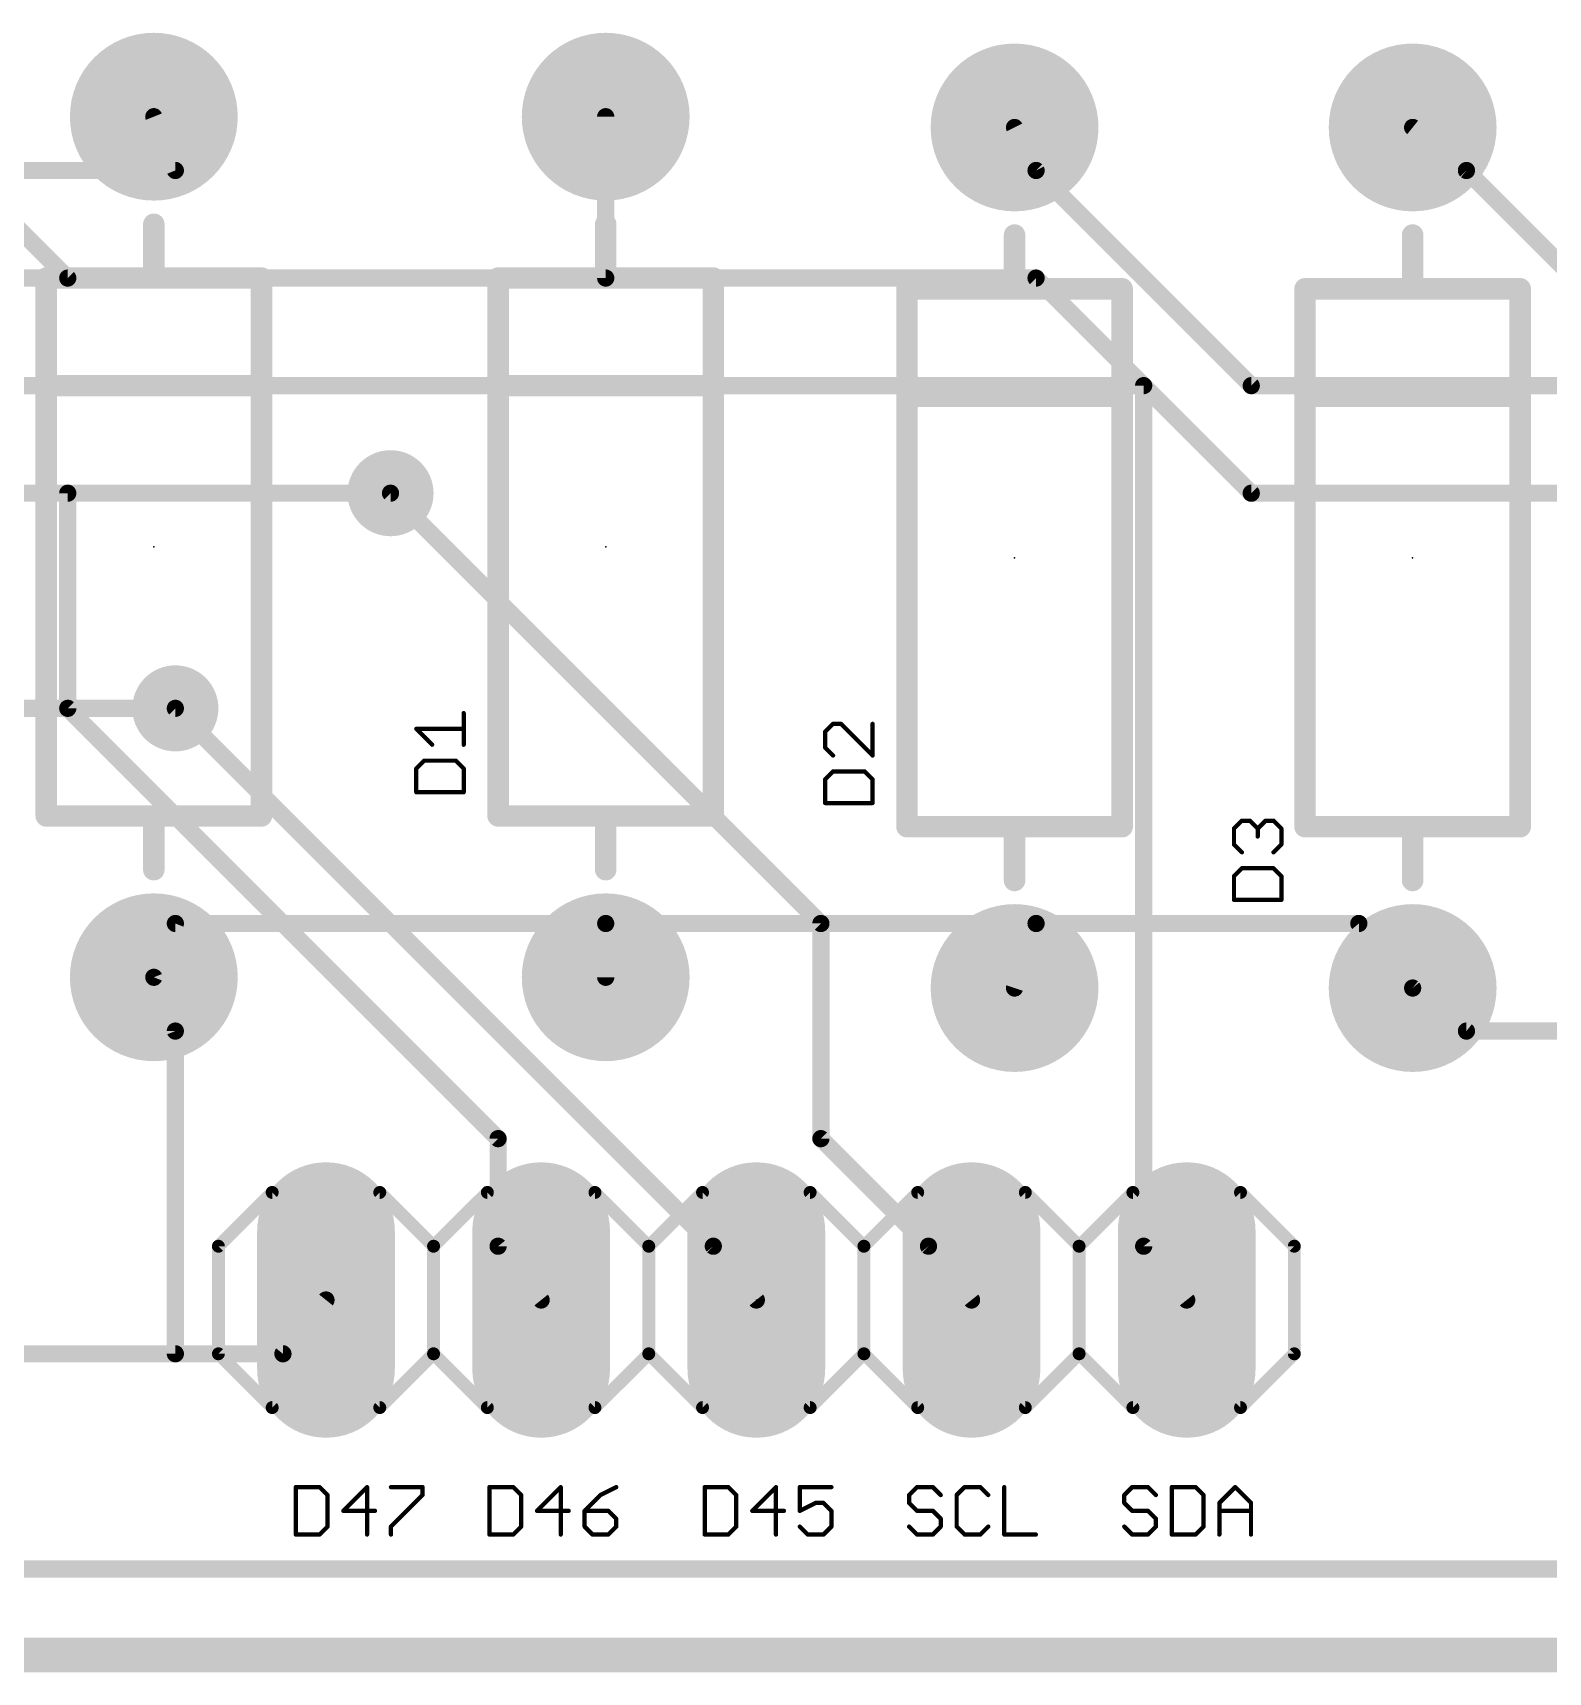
# Model space of a CAD drawing. Extents: x -2.2 to 88.8, y 2.6 to 53.2.
# Drawn here: x 54.2 to 72.09, y 2.59 to 21.95 of the extents above; entities that cross this region are included whole.
import ezdxf

# ---------------------------------------------------------------- set-up
doc = ezdxf.new("R2010")
doc.units = 0
for name, color, linetype in [('1', 22, 'CONTINUOUS'), ('16', 175, 'CONTINUOUS'), ('17', 82, 'CONTINUOUS'), ('18', 82, 'CONTINUOUS'), ('20', 7, 'CONTINUOUS'), ('21', 253, 'CONTINUOUS'), ('23', 7, 'CONTINUOUS'), ('25', 253, 'CONTINUOUS')]:
    doc.layers.add(name, color=color, linetype=linetype)

# ---------------------------------------------------------------- blocks, each defined once
blk = doc.blocks.new('ROUNDP')
at = {"const_width": 0.5}
blk.add_lwpolyline([(0, -0.25, 1), (0, 0.25, 1), (0, -0.25)], format="xyb", dxfattribs=at)
blk = doc.blocks.new('LONGP100')
at = {"const_width": 1}
blk.add_lwpolyline([(-0.5, 0), (0.5, 0)], dxfattribs=at)
at = {"const_width": 0.5}
for points in [[(-0.5, 0.25, 1), (-0.5, -0.25)], [(0.5, -0.25, 1), (0.5, 0.25)]]:
    blk.add_lwpolyline(points, format="xyb", dxfattribs=at)
blk = doc.blocks.new('ROUNDV')
at = {"const_width": 0.5}
blk.add_lwpolyline([(0, -0.25, 1), (0, 0.25, 1), (0, -0.25)], format="xyb", dxfattribs=at)

msp = doc.modelspace()

# ---------------------------------------------------------------- linework, layer by layer
at = {"layer": '1', "const_width": 0.2032}
for points in [[(54.61, 19.05), (52.07, 21.59)], [(60.96, 20.955), (60.96, 19.05)], [(60.96, 19.05), (54.61, 19.05)], [(67.31, 17.78), (36.83, 17.78)], [(67.31, 7.62), (67.31, 17.78)], [(54.61, 16.51), (41.91, 16.51)], [(54.61, 13.97), (54.61, 16.51)], [(63.5, 11.43), (58.42, 16.51)], [(59.69, 8.89), (54.61, 13.97)], [(62.23, 7.62), (55.88, 13.97)], [(63.5, 8.89), (63.5, 11.43)], [(55.88, 10.16), (55.626, 10.795)], [(55.88, 10.16), (55.88, 6.35)], [(59.69, 7.62), (59.69, 8.89)], [(64.77, 7.62), (63.5, 8.89)], [(59.69, 7.62), (60.198, 6.985)], [(62.23, 7.62), (62.738, 6.985)], [(64.77, 7.62), (65.278, 6.985)], [(67.31, 7.62), (67.818, 6.985)], [(55.88, 6.35), (43.18, 6.35)], [(6.35, 3.81), (81.28, 3.81)]]:
    msp.add_lwpolyline(points, dxfattribs=at)
at = {"layer": '1', "const_width": 0.1016}
for points in [[(61.0108, 20.955, 1), (60.9092, 20.955)], [(54.61, 19.1008, 1), (54.61, 18.9992)], [(54.5741, 19.0141, 1), (54.6459, 19.0859)], [(60.9092, 19.05, 1), (61.0108, 19.05)], [(60.96, 18.9992, 1), (60.96, 19.1008)], [(67.3608, 17.78, 1), (67.2592, 17.78)], [(67.31, 17.7292, 1), (67.31, 17.8308)], [(54.6608, 16.51, 1), (54.5592, 16.51)], [(54.61, 16.4592, 1), (54.61, 16.5608)], [(58.4559, 16.5459, 1), (58.3841, 16.4741)], [(54.6459, 14.0059, 1), (54.5741, 13.9341)], [(54.5592, 13.97, 1), (54.6608, 13.97)], [(55.9159, 14.0059, 1), (55.8441, 13.9341)], [(63.5508, 11.43, 1), (63.4492, 11.43)], [(63.4641, 11.3941, 1), (63.5359, 11.4659)], [(55.6732, 10.8139, 1), (55.5788, 10.7761)], [(55.9308, 10.16, 1), (55.8292, 10.16)], [(55.8328, 10.1411, 1), (55.9272, 10.1789)], [(59.7408, 8.89, 1), (59.6392, 8.89)], [(59.6541, 8.8541, 1), (59.7259, 8.9259)], [(63.5359, 8.9259, 1), (63.4641, 8.8541)], [(63.4492, 8.89, 1), (63.5508, 8.89)], [(59.7297, 7.6517, 1), (59.6503, 7.5883)], [(59.6392, 7.62, 1), (59.7408, 7.62)], [(62.2697, 7.6517, 1), (62.1903, 7.5883)], [(62.1941, 7.5841, 1), (62.2659, 7.6559)], [(64.8097, 7.6517, 1), (64.7303, 7.5883)], [(64.7341, 7.5841, 1), (64.8059, 7.6559)], [(67.3497, 7.6517, 1), (67.2703, 7.5883)], [(67.2592, 7.62, 1), (67.3608, 7.62)], [(60.1583, 6.9533, 1), (60.2377, 7.0167)], [(62.6983, 6.9533, 1), (62.7777, 7.0167)], [(65.2383, 6.9533, 1), (65.3177, 7.0167)], [(67.7783, 6.9533, 1), (67.8577, 7.0167)], [(55.8292, 6.35, 1), (55.9308, 6.35)], [(55.88, 6.2992, 1), (55.88, 6.4008)]]:
    msp.add_lwpolyline(points, format="xyb", dxfattribs=at)
at = {"layer": '16', "const_width": 0.2032}
for points in [[(55.88, 20.32), (55.626, 20.955)], [(66.04, 20.32), (65.786, 20.828)], [(71.12, 20.32), (70.485, 20.828)], [(55.88, 20.32), (0, 20.32)], [(66.04, 20.32), (68.58, 17.78)], [(71.12, 20.32), (72.39, 19.05)], [(66.04, 19.05), (7.62, 19.05)], [(68.58, 16.51), (66.04, 19.05)], [(68.58, 17.78), (80.01, 17.78)], [(58.42, 16.51), (38.1, 16.51)], [(87.63, 16.51), (68.58, 16.51)], [(55.88, 13.97), (38.1, 13.97)], [(55.88, 11.43), (55.626, 10.795)], [(55.88, 11.43), (60.96, 11.43)], [(66.04, 11.43), (60.96, 11.43)], [(60.96, 11.43), (60.96, 10.795)], [(66.04, 11.43), (65.786, 10.668)], [(69.85, 11.43), (66.04, 11.43)], [(69.85, 11.43), (70.485, 10.668)], [(71.12, 10.16), (70.485, 10.668)], [(71.12, 10.16), (74.93, 10.16)], [(57.15, 6.35), (57.658, 6.985)], [(57.15, 6.35), (44.45, 6.35)]]:
    msp.add_lwpolyline(points, dxfattribs=at)
at = {"layer": '16', "const_width": 0.1016}
for points in [[(55.6732, 20.9739, 1), (55.5788, 20.9361)], [(65.8314, 20.8507, 1), (65.7406, 20.8053)], [(70.5167, 20.8677, 1), (70.4533, 20.7883)], [(55.8328, 20.3011, 1), (55.9272, 20.3389)], [(55.88, 20.2692, 1), (55.88, 20.3708)], [(66.0759, 20.3559, 1), (66.0041, 20.2841)], [(65.9946, 20.2973, 1), (66.0854, 20.3427)], [(71.1559, 20.3559, 1), (71.0841, 20.2841)], [(71.0883, 20.2803, 1), (71.1517, 20.3597)], [(66.0759, 19.0859, 1), (66.0041, 19.0141)], [(66.04, 18.9992, 1), (66.04, 19.1008)], [(68.58, 17.8308, 1), (68.58, 17.7292)], [(68.5441, 17.7441, 1), (68.6159, 17.8159)], [(58.42, 16.4592, 1), (58.42, 16.5608)], [(68.58, 16.5608, 1), (68.58, 16.4592)], [(68.5441, 16.4741, 1), (68.6159, 16.5459)], [(55.88, 13.9192, 1), (55.88, 14.0208)], [(55.88, 11.4808, 1), (55.88, 11.3792)], [(55.9272, 11.4111, 1), (55.8328, 11.4489)], [(60.96, 11.4808, 1), (60.96, 11.3792)], [(61.0108, 11.43, 1), (60.9092, 11.43)], [(60.96, 11.3792, 1), (60.96, 11.4808)], [(66.04, 11.4808, 1), (66.04, 11.3792)], [(66.0882, 11.4139, 1), (65.9918, 11.4461)], [(66.04, 11.3792, 1), (66.04, 11.4808)], [(69.889, 11.4625, 1), (69.811, 11.3975)], [(69.85, 11.3792, 1), (69.85, 11.4808)], [(55.5788, 10.8139, 1), (55.6732, 10.7761)], [(60.9092, 10.795, 1), (61.0108, 10.795)], [(65.7378, 10.6841, 1), (65.8342, 10.6519)], [(70.5167, 10.7077, 1), (70.4533, 10.6283)], [(70.446, 10.6355, 1), (70.524, 10.7005)], [(71.12, 10.2108, 1), (71.12, 10.1092)], [(71.0883, 10.1203, 1), (71.1517, 10.1997)], [(57.6977, 6.9533, 1), (57.6183, 7.0167)], [(57.1103, 6.3817, 1), (57.1897, 6.3183)], [(57.15, 6.2992, 1), (57.15, 6.4008)]]:
    msp.add_lwpolyline(points, format="xyb", dxfattribs=at)
at = {"layer": '20', "const_width": 0.4064}
msp.add_lwpolyline([(88.646, 2.794), (-1.905, 2.794)], dxfattribs=at)
at = {"layer": '21'}
for points, const_width in [([(55.626, 19.05), (55.626, 19.685)], 0.254), ([(60.96, 19.05), (60.96, 19.685)], 0.254), ([(65.786, 18.923), (65.786, 19.558)], 0.254), ([(70.485, 18.923), (70.485, 19.558)], 0.254), ([(54.356, 19.05), (54.356, 17.78)], 0.254), ([(55.626, 19.05), (54.356, 19.05)], 0.254), ([(56.896, 19.05), (55.626, 19.05)], 0.254), ([(56.896, 17.78), (56.896, 19.05)], 0.254), ([(59.69, 19.05), (59.69, 17.78)], 0.254), ([(60.96, 19.05), (59.69, 19.05)], 0.254), ([(62.23, 19.05), (60.96, 19.05)], 0.254), ([(62.23, 17.78), (62.23, 19.05)], 0.254), ([(64.516, 18.923), (64.516, 17.653)], 0.254), ([(65.786, 18.923), (64.516, 18.923)], 0.254), ([(67.056, 18.923), (65.786, 18.923)], 0.254), ([(67.056, 17.653), (67.056, 18.923)], 0.254), ([(69.215, 18.923), (69.215, 17.653)], 0.254), ([(70.485, 18.923), (69.215, 18.923)], 0.254), ([(71.755, 18.923), (70.485, 18.923)], 0.254), ([(71.755, 17.653), (71.755, 18.923)], 0.254), ([(54.356, 17.78), (54.356, 12.7)], 0.254), ([(54.356, 17.78), (56.896, 17.78)], 0.254), ([(56.896, 12.7), (56.896, 17.78)], 0.254), ([(59.69, 17.78), (59.69, 12.7)], 0.254), ([(59.69, 17.78), (62.23, 17.78)], 0.254), ([(62.23, 12.7), (62.23, 17.78)], 0.254), ([(64.516, 17.653), (64.516, 12.573)], 0.254), ([(64.516, 17.653), (67.056, 17.653)], 0.254), ([(67.056, 12.573), (67.056, 17.653)], 0.254), ([(69.215, 17.653), (69.215, 12.573)], 0.254), ([(69.215, 17.653), (71.755, 17.653)], 0.254), ([(71.755, 12.573), (71.755, 17.653)], 0.254), ([(54.356, 12.7), (55.626, 12.7)], 0.254), ([(55.626, 12.7), (56.896, 12.7)], 0.254), ([(55.626, 12.7), (55.626, 12.065)], 0.254), ([(59.69, 12.7), (60.96, 12.7)], 0.254), ([(60.96, 12.7), (62.23, 12.7)], 0.254), ([(60.96, 12.7), (60.96, 12.065)], 0.254), ([(64.516, 12.573), (65.786, 12.573)], 0.254), ([(65.786, 12.573), (67.056, 12.573)], 0.254), ([(65.786, 12.573), (65.786, 11.938)], 0.254), ([(69.215, 12.573), (70.485, 12.573)], 0.254), ([(70.485, 12.573), (71.755, 12.573)], 0.254), ([(70.485, 12.573), (70.485, 11.938)], 0.254), ([(56.388, 7.62), (57.023, 8.255)], 0.1524), ([(57.023, 8.255), (58.293, 8.255)], 0.1524), ([(58.928, 7.62), (58.293, 8.255)], 0.1524), ([(58.928, 7.62), (59.563, 8.255)], 0.1524), ([(59.563, 8.255), (60.833, 8.255)], 0.1524), ([(61.468, 7.62), (60.833, 8.255)], 0.1524), ([(61.468, 7.62), (62.103, 8.255)], 0.1524), ([(62.103, 8.255), (63.373, 8.255)], 0.1524), ([(63.373, 8.255), (64.008, 7.62)], 0.1524), ([(64.008, 7.62), (64.643, 8.255)], 0.1524), ([(64.643, 8.255), (65.913, 8.255)], 0.1524), ([(65.913, 8.255), (66.548, 7.62)], 0.1524), ([(66.548, 7.62), (67.183, 8.255)], 0.1524), ([(67.183, 8.255), (68.453, 8.255)], 0.1524), ([(69.088, 7.62), (68.453, 8.255)], 0.1524), ([(56.388, 6.35), (56.388, 7.62)], 0.1524), ([(58.928, 6.35), (58.928, 7.62)], 0.1524), ([(61.468, 6.35), (61.468, 7.62)], 0.1524), ([(64.008, 6.35), (64.008, 7.62)], 0.1524), ([(66.548, 6.35), (66.548, 7.62)], 0.1524), ([(69.088, 6.35), (69.088, 7.62)], 0.1524), ([(57.023, 5.715), (56.388, 6.35)], 0.1524), ([(58.293, 5.715), (58.928, 6.35)], 0.1524), ([(59.563, 5.715), (58.928, 6.35)], 0.1524), ([(60.833, 5.715), (61.468, 6.35)], 0.1524), ([(62.103, 5.715), (61.468, 6.35)], 0.1524), ([(64.008, 6.35), (63.373, 5.715)], 0.1524), ([(64.643, 5.715), (64.008, 6.35)], 0.1524), ([(66.548, 6.35), (65.913, 5.715)], 0.1524), ([(67.183, 5.715), (66.548, 6.35)], 0.1524), ([(68.453, 5.715), (69.088, 6.35)], 0.1524), ([(58.293, 5.715), (57.023, 5.715)], 0.1524), ([(60.833, 5.715), (59.563, 5.715)], 0.1524), ([(63.373, 5.715), (62.103, 5.715)], 0.1524), ([(65.913, 5.715), (64.643, 5.715)], 0.1524), ([(68.453, 5.715), (67.183, 5.715)], 0.1524), ([(57.3024, 4.7757), (57.3024, 4.2164)], 0.0508), ([(57.582, 4.7757), (57.3024, 4.7757)], 0.0508), ([(57.6753, 4.6825), (57.582, 4.7757)], 0.0508), ([(57.6753, 4.3096), (57.6753, 4.6825)], 0.0508), ([(58.1433, 4.7757), (57.8637, 4.496)], 0.0508), ([(58.1433, 4.2164), (58.1433, 4.7757)], 0.0508), ([(58.425, 4.7757), (58.7979, 4.7757)], 0.0508), ([(58.7979, 4.6825), (58.425, 4.3096)], 0.0508), ([(58.7979, 4.7757), (58.7979, 4.6825)], 0.0508), ([(59.5884, 4.7757), (59.5884, 4.2164)], 0.0508), ([(59.868, 4.7757), (59.5884, 4.7757)], 0.0508), ([(59.9612, 4.6825), (59.868, 4.7757)], 0.0508), ([(59.9612, 4.3096), (59.9612, 4.6825)], 0.0508), ([(60.4293, 4.7757), (60.1497, 4.496)], 0.0508), ([(60.4293, 4.2164), (60.4293, 4.7757)], 0.0508), ([(60.8974, 4.6825), (60.711, 4.496)], 0.0508), ([(61.0839, 4.7757), (60.8974, 4.6825)], 0.0508), ([(62.1284, 4.7757), (62.1284, 4.2164)], 0.0508), ([(62.408, 4.7757), (62.1284, 4.7757)], 0.0508), ([(62.5013, 4.6825), (62.408, 4.7757)], 0.0508), ([(62.5013, 4.3096), (62.5013, 4.6825)], 0.0508), ([(62.9693, 4.7757), (62.6897, 4.496)], 0.0508), ([(62.9693, 4.2164), (62.9693, 4.7757)], 0.0508), ([(63.6239, 4.7757), (63.251, 4.7757)], 0.0508), ([(63.251, 4.7757), (63.251, 4.496)], 0.0508), ([(64.6346, 4.7757), (64.5414, 4.6825)], 0.0508), ([(64.5414, 4.6825), (64.5414, 4.5892)], 0.0508), ([(64.821, 4.7757), (64.6346, 4.7757)], 0.0508), ([(64.9143, 4.6825), (64.821, 4.7757)], 0.0508), ([(65.1959, 4.7757), (65.1027, 4.6825)], 0.0508), ([(65.1027, 4.6825), (65.1027, 4.3096)], 0.0508), ([(65.3823, 4.7757), (65.1959, 4.7757)], 0.0508), ([(65.4756, 4.6825), (65.3823, 4.7757)], 0.0508), ([(65.664, 4.7757), (65.664, 4.2164)], 0.0508), ([(67.1746, 4.7757), (67.0814, 4.6825)], 0.0508), ([(67.0814, 4.6825), (67.0814, 4.5892)], 0.0508), ([(67.361, 4.7757), (67.1746, 4.7757)], 0.0508), ([(67.4543, 4.6825), (67.361, 4.7757)], 0.0508), ([(67.6427, 4.7757), (67.6427, 4.2164)], 0.0508), ([(67.9223, 4.7757), (67.6427, 4.7757)], 0.0508), ([(68.0156, 4.6825), (67.9223, 4.7757)], 0.0508), ([(68.0156, 4.3096), (68.0156, 4.6825)], 0.0508), ([(68.204, 4.5892), (68.3904, 4.7757)], 0.0508), ([(68.3904, 4.7757), (68.5769, 4.5892)], 0.0508), ([(57.8637, 4.496), (58.2366, 4.496)], 0.0508), ([(60.1497, 4.496), (60.5226, 4.496)], 0.0508), ([(60.711, 4.496), (60.711, 4.3096)], 0.0508), ([(60.9907, 4.496), (60.711, 4.496)], 0.0508), ([(61.0839, 4.4028), (60.9907, 4.496)], 0.0508), ([(62.6897, 4.496), (63.0626, 4.496)], 0.0508), ([(63.251, 4.496), (63.4374, 4.5892)], 0.0508), ([(63.4374, 4.5892), (63.5307, 4.5892)], 0.0508), ([(63.5307, 4.5892), (63.6239, 4.496)], 0.0508), ([(63.6239, 4.496), (63.6239, 4.3096)], 0.0508), ([(64.5414, 4.5892), (64.6346, 4.496)], 0.0508), ([(64.6346, 4.496), (64.821, 4.496)], 0.0508), ([(64.821, 4.496), (64.9143, 4.4028)], 0.0508), ([(67.0814, 4.5892), (67.1746, 4.496)], 0.0508), ([(67.1746, 4.496), (67.361, 4.496)], 0.0508), ([(67.361, 4.496), (67.4543, 4.4028)], 0.0508), ([(68.204, 4.2164), (68.204, 4.5892)], 0.0508), ([(68.204, 4.496), (68.5769, 4.496)], 0.0508), ([(68.5769, 4.5892), (68.5769, 4.2164)], 0.0508), ([(57.582, 4.2164), (57.6753, 4.3096)], 0.0508), ([(58.425, 4.3096), (58.425, 4.2164)], 0.0508), ([(59.868, 4.2164), (59.9612, 4.3096)], 0.0508), ([(60.711, 4.3096), (60.8042, 4.2164)], 0.0508), ([(60.9907, 4.2164), (61.0839, 4.3096)], 0.0508), ([(61.0839, 4.3096), (61.0839, 4.4028)], 0.0508), ([(62.408, 4.2164), (62.5013, 4.3096)], 0.0508), ([(63.3442, 4.2164), (63.251, 4.3096)], 0.0508), ([(63.6239, 4.3096), (63.5307, 4.2164)], 0.0508), ([(64.6346, 4.2164), (64.5414, 4.3096)], 0.0508), ([(64.9143, 4.3096), (64.821, 4.2164)], 0.0508), ([(64.9143, 4.4028), (64.9143, 4.3096)], 0.0508), ([(65.1027, 4.3096), (65.1959, 4.2164)], 0.0508), ([(65.3823, 4.2164), (65.4756, 4.3096)], 0.0508), ([(67.1746, 4.2164), (67.0814, 4.3096)], 0.0508), ([(67.4543, 4.3096), (67.361, 4.2164)], 0.0508), ([(67.4543, 4.4028), (67.4543, 4.3096)], 0.0508), ([(67.9223, 4.2164), (68.0156, 4.3096)], 0.0508), ([(57.3024, 4.2164), (57.582, 4.2164)], 0.0508), ([(59.5884, 4.2164), (59.868, 4.2164)], 0.0508), ([(60.8042, 4.2164), (60.9907, 4.2164)], 0.0508), ([(62.1284, 4.2164), (62.408, 4.2164)], 0.0508), ([(63.5307, 4.2164), (63.3442, 4.2164)], 0.0508), ([(64.821, 4.2164), (64.6346, 4.2164)], 0.0508), ([(65.1959, 4.2164), (65.3823, 4.2164)], 0.0508), ([(65.664, 4.2164), (66.0369, 4.2164)], 0.0508), ([(67.361, 4.2164), (67.1746, 4.2164)], 0.0508), ([(67.6427, 4.2164), (67.9223, 4.2164)], 0.0508)]:
    msp.add_lwpolyline(points, dxfattribs=dict(at, const_width=const_width))
for points, const_width in [([(55.6895, 19.685, 1), (55.5625, 19.685)], 0.127), ([(61.0235, 19.685, 1), (60.8965, 19.685)], 0.127), ([(65.8495, 19.558, 1), (65.7225, 19.558)], 0.127), ([(70.5485, 19.558, 1), (70.4215, 19.558)], 0.127), ([(54.4195, 19.05, 1), (54.2925, 19.05)], 0.127), ([(54.356, 19.1135, 1), (54.356, 18.9865)], 0.127), ([(55.626, 19.1135, 1), (55.626, 18.9865)], 0.127), ([(55.626, 18.9865, 1), (55.626, 19.1135)], 0.127), ([(56.9595, 19.05, 1), (56.8325, 19.05)], 0.127), ([(56.896, 18.9865, 1), (56.896, 19.1135)], 0.127), ([(59.7535, 19.05, 1), (59.6265, 19.05)], 0.127), ([(59.69, 19.1135, 1), (59.69, 18.9865)], 0.127), ([(60.96, 19.1135, 1), (60.96, 18.9865)], 0.127), ([(60.96, 18.9865, 1), (60.96, 19.1135)], 0.127), ([(62.2935, 19.05, 1), (62.1665, 19.05)], 0.127), ([(62.23, 18.9865, 1), (62.23, 19.1135)], 0.127), ([(55.5625, 19.05, 1), (55.6895, 19.05)], 0.127), ([(60.8965, 19.05, 1), (61.0235, 19.05)], 0.127), ([(64.5795, 18.923, 1), (64.4525, 18.923)], 0.127), ([(64.516, 18.9865, 1), (64.516, 18.8595)], 0.127), ([(65.786, 18.9865, 1), (65.786, 18.8595)], 0.127), ([(65.7225, 18.923, 1), (65.8495, 18.923)], 0.127), ([(65.786, 18.8595, 1), (65.786, 18.9865)], 0.127), ([(67.1195, 18.923, 1), (66.9925, 18.923)], 0.127), ([(67.056, 18.8595, 1), (67.056, 18.9865)], 0.127), ([(69.2785, 18.923, 1), (69.1515, 18.923)], 0.127), ([(69.215, 18.9865, 1), (69.215, 18.8595)], 0.127), ([(70.485, 18.9865, 1), (70.485, 18.8595)], 0.127), ([(70.4215, 18.923, 1), (70.5485, 18.923)], 0.127), ([(70.485, 18.8595, 1), (70.485, 18.9865)], 0.127), ([(71.8185, 18.923, 1), (71.6915, 18.923)], 0.127), ([(71.755, 18.8595, 1), (71.755, 18.9865)], 0.127), ([(54.4195, 17.78, 1), (54.2925, 17.78)], 0.127), ([(54.356, 17.8435, 1), (54.356, 17.7165)], 0.127), ([(54.2925, 17.78, 1), (54.4195, 17.78)], 0.127), ([(56.9595, 17.78, 1), (56.8325, 17.78)], 0.127), ([(56.8325, 17.78, 1), (56.9595, 17.78)], 0.127), ([(56.896, 17.7165, 1), (56.896, 17.8435)], 0.127), ([(59.7535, 17.78, 1), (59.6265, 17.78)], 0.127), ([(59.69, 17.8435, 1), (59.69, 17.7165)], 0.127), ([(59.6265, 17.78, 1), (59.7535, 17.78)], 0.127), ([(62.2935, 17.78, 1), (62.1665, 17.78)], 0.127), ([(62.1665, 17.78, 1), (62.2935, 17.78)], 0.127), ([(62.23, 17.7165, 1), (62.23, 17.8435)], 0.127), ([(64.5795, 17.653, 1), (64.4525, 17.653)], 0.127), ([(64.516, 17.7165, 1), (64.516, 17.5895)], 0.127), ([(64.4525, 17.653, 1), (64.5795, 17.653)], 0.127), ([(67.1195, 17.653, 1), (66.9925, 17.653)], 0.127), ([(66.9925, 17.653, 1), (67.1195, 17.653)], 0.127), ([(67.056, 17.5895, 1), (67.056, 17.7165)], 0.127), ([(69.2785, 17.653, 1), (69.1515, 17.653)], 0.127), ([(69.215, 17.7165, 1), (69.215, 17.5895)], 0.127), ([(69.1515, 17.653, 1), (69.2785, 17.653)], 0.127), ([(71.8185, 17.653, 1), (71.6915, 17.653)], 0.127), ([(71.6915, 17.653, 1), (71.8185, 17.653)], 0.127), ([(71.755, 17.5895, 1), (71.755, 17.7165)], 0.127), ([(54.356, 12.7635, 1), (54.356, 12.6365)], 0.127), ([(55.626, 12.7635, 1), (55.626, 12.6365)], 0.127), ([(55.6895, 12.7, 1), (55.5625, 12.7)], 0.127), ([(55.626, 12.6365, 1), (55.626, 12.7635)], 0.127), ([(56.896, 12.6365, 1), (56.896, 12.7635)], 0.127), ([(59.69, 12.7635, 1), (59.69, 12.6365)], 0.127), ([(60.96, 12.7635, 1), (60.96, 12.6365)], 0.127), ([(61.0235, 12.7, 1), (60.8965, 12.7)], 0.127), ([(60.96, 12.6365, 1), (60.96, 12.7635)], 0.127), ([(62.23, 12.6365, 1), (62.23, 12.7635)], 0.127), ([(54.2925, 12.7, 1), (54.4195, 12.7)], 0.127), ([(56.8325, 12.7, 1), (56.9595, 12.7)], 0.127), ([(59.6265, 12.7, 1), (59.7535, 12.7)], 0.127), ([(62.1665, 12.7, 1), (62.2935, 12.7)], 0.127), ([(64.516, 12.6365, 1), (64.516, 12.5095)], 0.127), ([(64.4525, 12.573, 1), (64.5795, 12.573)], 0.127), ([(65.786, 12.6365, 1), (65.786, 12.5095)], 0.127), ([(65.8495, 12.573, 1), (65.7225, 12.573)], 0.127), ([(65.786, 12.5095, 1), (65.786, 12.6365)], 0.127), ([(66.9925, 12.573, 1), (67.1195, 12.573)], 0.127), ([(67.056, 12.5095, 1), (67.056, 12.6365)], 0.127), ([(69.215, 12.6365, 1), (69.215, 12.5095)], 0.127), ([(69.1515, 12.573, 1), (69.2785, 12.573)], 0.127), ([(70.485, 12.6365, 1), (70.485, 12.5095)], 0.127), ([(70.5485, 12.573, 1), (70.4215, 12.573)], 0.127), ([(70.485, 12.5095, 1), (70.485, 12.6365)], 0.127), ([(71.6915, 12.573, 1), (71.8185, 12.573)], 0.127), ([(71.755, 12.5095, 1), (71.755, 12.6365)], 0.127), ([(55.5625, 12.065, 1), (55.6895, 12.065)], 0.127), ([(60.8965, 12.065, 1), (61.0235, 12.065)], 0.127), ([(65.7225, 11.938, 1), (65.8495, 11.938)], 0.127), ([(70.4215, 11.938, 1), (70.5485, 11.938)], 0.127), ([(57.023, 8.2931, 1), (57.023, 8.2169)], 0.0762), ([(57.0499, 8.2281, 1), (56.9961, 8.2819)], 0.0762), ([(58.3199, 8.2819, 1), (58.2661, 8.2281)], 0.0762), ([(58.293, 8.2169, 1), (58.293, 8.2931)], 0.0762), ([(59.563, 8.2931, 1), (59.563, 8.2169)], 0.0762), ([(59.5899, 8.2281, 1), (59.5361, 8.2819)], 0.0762), ([(60.8599, 8.2819, 1), (60.8061, 8.2281)], 0.0762), ([(60.833, 8.2169, 1), (60.833, 8.2931)], 0.0762), ([(62.103, 8.2931, 1), (62.103, 8.2169)], 0.0762), ([(62.1299, 8.2281, 1), (62.0761, 8.2819)], 0.0762), ([(63.3999, 8.2819, 1), (63.3461, 8.2281)], 0.0762), ([(63.373, 8.2169, 1), (63.373, 8.2931)], 0.0762), ([(64.643, 8.2931, 1), (64.643, 8.2169)], 0.0762), ([(64.6699, 8.2281, 1), (64.6161, 8.2819)], 0.0762), ([(65.9399, 8.2819, 1), (65.8861, 8.2281)], 0.0762), ([(65.913, 8.2169, 1), (65.913, 8.2931)], 0.0762), ([(67.183, 8.2931, 1), (67.183, 8.2169)], 0.0762), ([(67.2099, 8.2281, 1), (67.1561, 8.2819)], 0.0762), ([(68.4799, 8.2819, 1), (68.4261, 8.2281)], 0.0762), ([(68.453, 8.2169, 1), (68.453, 8.2931)], 0.0762), ([(56.4261, 7.62, 1), (56.3499, 7.62)], 0.0762), ([(56.3611, 7.6469, 1), (56.4149, 7.5931)], 0.0762), ([(58.9661, 7.62, 1), (58.8899, 7.62)], 0.0762), ([(58.9011, 7.6469, 1), (58.9549, 7.5931)], 0.0762), ([(58.9011, 7.5931, 1), (58.9549, 7.6469)], 0.0762), ([(61.5061, 7.62, 1), (61.4299, 7.62)], 0.0762), ([(61.4411, 7.6469, 1), (61.4949, 7.5931)], 0.0762), ([(61.4411, 7.5931, 1), (61.4949, 7.6469)], 0.0762), ([(64.0461, 7.62, 1), (63.9699, 7.62)], 0.0762), ([(63.9811, 7.6469, 1), (64.0349, 7.5931)], 0.0762), ([(63.9811, 7.5931, 1), (64.0349, 7.6469)], 0.0762), ([(66.5861, 7.62, 1), (66.5099, 7.62)], 0.0762), ([(66.5211, 7.6469, 1), (66.5749, 7.5931)], 0.0762), ([(66.5211, 7.5931, 1), (66.5749, 7.6469)], 0.0762), ([(69.1261, 7.62, 1), (69.0499, 7.62)], 0.0762), ([(69.0611, 7.5931, 1), (69.1149, 7.6469)], 0.0762), ([(56.3499, 6.35, 1), (56.4261, 6.35)], 0.0762), ([(56.4149, 6.3769, 1), (56.3611, 6.3231)], 0.0762), ([(58.8899, 6.35, 1), (58.9661, 6.35)], 0.0762), ([(58.9549, 6.3769, 1), (58.9011, 6.3231)], 0.0762), ([(58.9549, 6.3231, 1), (58.9011, 6.3769)], 0.0762), ([(61.4299, 6.35, 1), (61.5061, 6.35)], 0.0762), ([(61.4949, 6.3769, 1), (61.4411, 6.3231)], 0.0762), ([(61.4949, 6.3231, 1), (61.4411, 6.3769)], 0.0762), ([(63.9699, 6.35, 1), (64.0461, 6.35)], 0.0762), ([(64.0349, 6.3769, 1), (63.9811, 6.3231)], 0.0762), ([(64.0349, 6.3231, 1), (63.9811, 6.3769)], 0.0762), ([(66.5099, 6.35, 1), (66.5861, 6.35)], 0.0762), ([(66.5749, 6.3769, 1), (66.5211, 6.3231)], 0.0762), ([(66.5749, 6.3231, 1), (66.5211, 6.3769)], 0.0762), ([(69.0499, 6.35, 1), (69.1261, 6.35)], 0.0762), ([(69.1149, 6.3231, 1), (69.0611, 6.3769)], 0.0762), ([(57.023, 5.7531, 1), (57.023, 5.6769)], 0.0762), ([(56.9961, 5.6881, 1), (57.0499, 5.7419)], 0.0762), ([(58.2661, 5.7419, 1), (58.3199, 5.6881)], 0.0762), ([(58.293, 5.6769, 1), (58.293, 5.7531)], 0.0762), ([(59.563, 5.7531, 1), (59.563, 5.6769)], 0.0762), ([(59.5361, 5.6881, 1), (59.5899, 5.7419)], 0.0762), ([(60.8061, 5.7419, 1), (60.8599, 5.6881)], 0.0762), ([(60.833, 5.6769, 1), (60.833, 5.7531)], 0.0762), ([(62.103, 5.7531, 1), (62.103, 5.6769)], 0.0762), ([(62.0761, 5.6881, 1), (62.1299, 5.7419)], 0.0762), ([(63.3461, 5.7419, 1), (63.3999, 5.6881)], 0.0762), ([(63.373, 5.6769, 1), (63.373, 5.7531)], 0.0762), ([(64.643, 5.7531, 1), (64.643, 5.6769)], 0.0762), ([(64.6161, 5.6881, 1), (64.6699, 5.7419)], 0.0762), ([(65.8861, 5.7419, 1), (65.9399, 5.6881)], 0.0762), ([(65.913, 5.6769, 1), (65.913, 5.7531)], 0.0762), ([(67.183, 5.7531, 1), (67.183, 5.6769)], 0.0762), ([(67.1561, 5.6881, 1), (67.2099, 5.7419)], 0.0762), ([(68.4261, 5.7419, 1), (68.4799, 5.6881)], 0.0762), ([(68.453, 5.6769, 1), (68.453, 5.7531)], 0.0762), ([(57.3151, 4.7757, 1), (57.2897, 4.7757)], 0.0254), ([(57.3024, 4.7884, 1), (57.3024, 4.763)], 0.0254), ([(57.591, 4.7847, 1), (57.5731, 4.7667)], 0.0254), ([(57.582, 4.763, 1), (57.582, 4.7884)], 0.0254), ([(57.688, 4.6825, 1), (57.6626, 4.6825)], 0.0254), ([(57.6663, 4.6735, 1), (57.6842, 4.6914)], 0.0254), ([(58.156, 4.7757, 1), (58.1306, 4.7757)], 0.0254), ([(58.1523, 4.7667, 1), (58.1344, 4.7847)], 0.0254), ([(58.425, 4.7884, 1), (58.425, 4.763)], 0.0254), ([(58.8106, 4.7757, 1), (58.7852, 4.7757)], 0.0254), ([(58.7852, 4.6825, 1), (58.8106, 4.6825)], 0.0254), ([(58.8068, 4.6735, 1), (58.7889, 4.6914)], 0.0254), ([(58.7979, 4.763, 1), (58.7979, 4.7884)], 0.0254), ([(59.6011, 4.7757, 1), (59.5757, 4.7757)], 0.0254), ([(59.5884, 4.7884, 1), (59.5884, 4.763)], 0.0254), ([(59.877, 4.7847, 1), (59.8591, 4.7667)], 0.0254), ([(59.868, 4.763, 1), (59.868, 4.7884)], 0.0254), ([(59.974, 4.6825, 1), (59.9485, 4.6825)], 0.0254), ([(59.9523, 4.6735, 1), (59.9702, 4.6914)], 0.0254), ([(60.442, 4.7757, 1), (60.4166, 4.7757)], 0.0254), ([(60.4383, 4.7667, 1), (60.4204, 4.7847)], 0.0254), ([(60.8918, 4.6938, 1), (60.9031, 4.6711)], 0.0254), ([(60.9064, 4.6735, 1), (60.8885, 4.6914)], 0.0254), ([(61.0895, 4.7643, 1), (61.0782, 4.787)], 0.0254), ([(62.1411, 4.7757, 1), (62.1157, 4.7757)], 0.0254), ([(62.1284, 4.7884, 1), (62.1284, 4.763)], 0.0254), ([(62.417, 4.7847, 1), (62.3991, 4.7667)], 0.0254), ([(62.408, 4.763, 1), (62.408, 4.7884)], 0.0254), ([(62.514, 4.6825, 1), (62.4886, 4.6825)], 0.0254), ([(62.4923, 4.6735, 1), (62.5102, 4.6914)], 0.0254), ([(62.982, 4.7757, 1), (62.9566, 4.7757)], 0.0254), ([(62.9783, 4.7667, 1), (62.9604, 4.7847)], 0.0254), ([(63.251, 4.7884, 1), (63.251, 4.763)], 0.0254), ([(63.2637, 4.7757, 1), (63.2383, 4.7757)], 0.0254), ([(63.6239, 4.763, 1), (63.6239, 4.7884)], 0.0254), ([(64.5541, 4.6825, 1), (64.5287, 4.6825)], 0.0254), ([(64.5324, 4.6914, 1), (64.5504, 4.6735)], 0.0254), ([(64.6346, 4.7884, 1), (64.6346, 4.763)], 0.0254), ([(64.6436, 4.7667, 1), (64.6256, 4.7847)], 0.0254), ([(64.83, 4.7847, 1), (64.8121, 4.7667)], 0.0254), ([(64.821, 4.763, 1), (64.821, 4.7884)], 0.0254), ([(64.9053, 4.6735, 1), (64.9232, 4.6914)], 0.0254), ([(65.1154, 4.6825, 1), (65.09, 4.6825)], 0.0254), ([(65.0937, 4.6914, 1), (65.1117, 4.6735)], 0.0254), ([(65.1959, 4.7884, 1), (65.1959, 4.763)], 0.0254), ([(65.2049, 4.7667, 1), (65.1869, 4.7847)], 0.0254), ([(65.3913, 4.7847, 1), (65.3734, 4.7667)], 0.0254), ([(65.3823, 4.763, 1), (65.3823, 4.7884)], 0.0254), ([(65.4666, 4.6735, 1), (65.4845, 4.6914)], 0.0254), ([(65.6767, 4.7757, 1), (65.6513, 4.7757)], 0.0254), ([(67.0941, 4.6825, 1), (67.0687, 4.6825)], 0.0254), ([(67.0724, 4.6914, 1), (67.0904, 4.6735)], 0.0254), ([(67.1746, 4.7884, 1), (67.1746, 4.763)], 0.0254), ([(67.1836, 4.7667, 1), (67.1656, 4.7847)], 0.0254), ([(67.37, 4.7847, 1), (67.3521, 4.7667)], 0.0254), ([(67.361, 4.763, 1), (67.361, 4.7884)], 0.0254), ([(67.4453, 4.6735, 1), (67.4632, 4.6914)], 0.0254), ([(67.6554, 4.7757, 1), (67.63, 4.7757)], 0.0254), ([(67.6427, 4.7884, 1), (67.6427, 4.763)], 0.0254), ([(67.9313, 4.7847, 1), (67.9134, 4.7667)], 0.0254), ([(67.9223, 4.763, 1), (67.9223, 4.7884)], 0.0254), ([(68.0283, 4.6825, 1), (68.0029, 4.6825)], 0.0254), ([(68.0066, 4.6735, 1), (68.0245, 4.6914)], 0.0254), ([(68.3994, 4.7847, 1), (68.3815, 4.7667)], 0.0254), ([(68.3994, 4.7667, 1), (68.3815, 4.7847)], 0.0254), ([(57.8637, 4.5087, 1), (57.8637, 4.4833)], 0.0254), ([(57.8547, 4.505, 1), (57.8727, 4.4871)], 0.0254), ([(58.2366, 4.4833, 1), (58.2366, 4.5087)], 0.0254), ([(60.1497, 4.5087, 1), (60.1497, 4.4833)], 0.0254), ([(60.1407, 4.505, 1), (60.1587, 4.4871)], 0.0254), ([(60.5226, 4.4833, 1), (60.5226, 4.5087)], 0.0254), ([(60.7237, 4.496, 1), (60.6983, 4.496)], 0.0254), ([(60.711, 4.5087, 1), (60.711, 4.4833)], 0.0254), ([(60.702, 4.505, 1), (60.72, 4.4871)], 0.0254), ([(60.9996, 4.505, 1), (60.9817, 4.4871)], 0.0254), ([(60.9907, 4.4833, 1), (60.9907, 4.5087)], 0.0254), ([(62.6897, 4.5087, 1), (62.6897, 4.4833)], 0.0254), ([(62.6807, 4.505, 1), (62.6987, 4.4871)], 0.0254), ([(63.0626, 4.4833, 1), (63.0626, 4.5087)], 0.0254), ([(63.2453, 4.5074, 1), (63.2567, 4.4847)], 0.0254), ([(63.2383, 4.496, 1), (63.2637, 4.496)], 0.0254), ([(63.4374, 4.6019, 1), (63.4374, 4.5766)], 0.0254), ([(63.4431, 4.5779, 1), (63.4318, 4.6006)], 0.0254), ([(63.5396, 4.5982, 1), (63.5217, 4.5803)], 0.0254), ([(63.5307, 4.5766, 1), (63.5307, 4.6019)], 0.0254), ([(63.6366, 4.496, 1), (63.6112, 4.496)], 0.0254), ([(63.6149, 4.4871, 1), (63.6328, 4.505)], 0.0254), ([(64.5504, 4.5982, 1), (64.5324, 4.5803)], 0.0254), ([(64.5287, 4.5892, 1), (64.5541, 4.5892)], 0.0254), ([(64.6346, 4.5087, 1), (64.6346, 4.4833)], 0.0254), ([(64.6256, 4.4871, 1), (64.6436, 4.505)], 0.0254), ([(64.83, 4.505, 1), (64.8121, 4.4871)], 0.0254), ([(64.821, 4.4833, 1), (64.821, 4.5087)], 0.0254), ([(67.0904, 4.5982, 1), (67.0724, 4.5803)], 0.0254), ([(67.0687, 4.5892, 1), (67.0941, 4.5892)], 0.0254), ([(67.1746, 4.5087, 1), (67.1746, 4.4833)], 0.0254), ([(67.1656, 4.4871, 1), (67.1836, 4.505)], 0.0254), ([(67.37, 4.505, 1), (67.3521, 4.4871)], 0.0254), ([(67.361, 4.4833, 1), (67.361, 4.5087)], 0.0254), ([(68.2167, 4.5892, 1), (68.1913, 4.5892)], 0.0254), ([(68.195, 4.5982, 1), (68.213, 4.5803)], 0.0254), ([(68.204, 4.5087, 1), (68.204, 4.4833)], 0.0254), ([(68.5896, 4.5892, 1), (68.5642, 4.5892)], 0.0254), ([(68.5679, 4.5803, 1), (68.5858, 4.5982)], 0.0254), ([(68.5769, 4.4833, 1), (68.5769, 4.5087)], 0.0254), ([(57.6626, 4.3096, 1), (57.688, 4.3096)], 0.0254), ([(57.6842, 4.3006, 1), (57.6663, 4.3186)], 0.0254), ([(58.4377, 4.3096, 1), (58.4123, 4.3096)], 0.0254), ([(58.416, 4.3186, 1), (58.434, 4.3006)], 0.0254), ([(59.9485, 4.3096, 1), (59.974, 4.3096)], 0.0254), ([(59.9702, 4.3006, 1), (59.9523, 4.3186)], 0.0254), ([(60.72, 4.3186, 1), (60.702, 4.3006)], 0.0254), ([(60.6983, 4.3096, 1), (60.7237, 4.3096)], 0.0254), ([(61.0966, 4.4028, 1), (61.0712, 4.4028)], 0.0254), ([(61.0712, 4.3096, 1), (61.0966, 4.3096)], 0.0254), ([(61.0749, 4.3938, 1), (61.0928, 4.4118)], 0.0254), ([(61.0928, 4.3006, 1), (61.0749, 4.3186)], 0.0254), ([(62.4886, 4.3096, 1), (62.514, 4.3096)], 0.0254), ([(62.5102, 4.3006, 1), (62.4923, 4.3186)], 0.0254), ([(63.26, 4.3186, 1), (63.242, 4.3006)], 0.0254), ([(63.6112, 4.3096, 1), (63.6366, 4.3096)], 0.0254), ([(63.6328, 4.3006, 1), (63.6149, 4.3186)], 0.0254), ([(64.5504, 4.3186, 1), (64.5324, 4.3006)], 0.0254), ([(64.927, 4.4028, 1), (64.9016, 4.4028)], 0.0254), ([(64.9016, 4.3096, 1), (64.927, 4.3096)], 0.0254), ([(64.9053, 4.3938, 1), (64.9232, 4.4118)], 0.0254), ([(64.9232, 4.3006, 1), (64.9053, 4.3186)], 0.0254), ([(65.1117, 4.3186, 1), (65.0937, 4.3006)], 0.0254), ([(65.09, 4.3096, 1), (65.1154, 4.3096)], 0.0254), ([(65.4845, 4.3006, 1), (65.4666, 4.3186)], 0.0254), ([(67.0904, 4.3186, 1), (67.0724, 4.3006)], 0.0254), ([(67.4669, 4.4028, 1), (67.4416, 4.4028)], 0.0254), ([(67.4416, 4.3096, 1), (67.4669, 4.3096)], 0.0254), ([(67.4453, 4.3938, 1), (67.4632, 4.4118)], 0.0254), ([(67.4632, 4.3006, 1), (67.4453, 4.3186)], 0.0254), ([(68.0029, 4.3096, 1), (68.0283, 4.3096)], 0.0254), ([(68.0245, 4.3006, 1), (68.0066, 4.3186)], 0.0254), ([(57.3024, 4.2291, 1), (57.3024, 4.2037)], 0.0254), ([(57.2897, 4.2164, 1), (57.3151, 4.2164)], 0.0254), ([(57.5731, 4.2254, 1), (57.591, 4.2074)], 0.0254), ([(57.582, 4.2037, 1), (57.582, 4.2291)], 0.0254), ([(58.1306, 4.2164, 1), (58.156, 4.2164)], 0.0254), ([(58.4123, 4.2164, 1), (58.4377, 4.2164)], 0.0254), ([(59.5884, 4.2291, 1), (59.5884, 4.2037)], 0.0254), ([(59.5757, 4.2164, 1), (59.6011, 4.2164)], 0.0254), ([(59.8591, 4.2254, 1), (59.877, 4.2074)], 0.0254), ([(59.868, 4.2037, 1), (59.868, 4.2291)], 0.0254), ([(60.4166, 4.2164, 1), (60.442, 4.2164)], 0.0254), ([(60.8042, 4.2291, 1), (60.8042, 4.2037)], 0.0254), ([(60.7953, 4.2074, 1), (60.8132, 4.2254)], 0.0254), ([(60.9817, 4.2254, 1), (60.9996, 4.2074)], 0.0254), ([(60.9907, 4.2037, 1), (60.9907, 4.2291)], 0.0254), ([(62.1284, 4.2291, 1), (62.1284, 4.2037)], 0.0254), ([(62.1157, 4.2164, 1), (62.1411, 4.2164)], 0.0254), ([(62.3991, 4.2254, 1), (62.417, 4.2074)], 0.0254), ([(62.408, 4.2037, 1), (62.408, 4.2291)], 0.0254), ([(62.9566, 4.2164, 1), (62.982, 4.2164)], 0.0254), ([(63.3442, 4.2291, 1), (63.3442, 4.2037)], 0.0254), ([(63.3353, 4.2074, 1), (63.3532, 4.2254)], 0.0254), ([(63.5217, 4.2254, 1), (63.5396, 4.2074)], 0.0254), ([(63.5307, 4.2037, 1), (63.5307, 4.2291)], 0.0254), ([(64.6346, 4.2291, 1), (64.6346, 4.2037)], 0.0254), ([(64.6256, 4.2074, 1), (64.6436, 4.2254)], 0.0254), ([(64.8121, 4.2254, 1), (64.83, 4.2074)], 0.0254), ([(64.821, 4.2037, 1), (64.821, 4.2291)], 0.0254), ([(65.1959, 4.2291, 1), (65.1959, 4.2037)], 0.0254), ([(65.1869, 4.2074, 1), (65.2049, 4.2254)], 0.0254), ([(65.3734, 4.2254, 1), (65.3913, 4.2074)], 0.0254), ([(65.3823, 4.2037, 1), (65.3823, 4.2291)], 0.0254), ([(65.664, 4.2291, 1), (65.664, 4.2037)], 0.0254), ([(65.6513, 4.2164, 1), (65.6767, 4.2164)], 0.0254), ([(66.0369, 4.2037, 1), (66.0369, 4.2291)], 0.0254), ([(67.1746, 4.2291, 1), (67.1746, 4.2037)], 0.0254), ([(67.1656, 4.2074, 1), (67.1836, 4.2254)], 0.0254), ([(67.3521, 4.2254, 1), (67.37, 4.2074)], 0.0254), ([(67.361, 4.2037, 1), (67.361, 4.2291)], 0.0254), ([(67.6427, 4.2291, 1), (67.6427, 4.2037)], 0.0254), ([(67.63, 4.2164, 1), (67.6554, 4.2164)], 0.0254), ([(67.9134, 4.2254, 1), (67.9313, 4.2074)], 0.0254), ([(67.9223, 4.2037, 1), (67.9223, 4.2291)], 0.0254), ([(68.1913, 4.2164, 1), (68.2167, 4.2164)], 0.0254), ([(68.5642, 4.2164, 1), (68.5896, 4.2164)], 0.0254)]:
    msp.add_lwpolyline(points, format="xyb", dxfattribs=dict(at, const_width=const_width))
at = {"layer": '23'}
for p in [(55.626, 15.875), (60.96, 15.875), (65.786, 15.748), (70.485, 15.748), (62.738, 6.985)]:
    msp.add_point(p, dxfattribs=at)
at = {"layer": '25', "const_width": 0.0508}
for points in [[(59.2836, 13.5407), (59.2836, 13.9136)], [(58.9108, 13.5407), (58.7243, 13.7271)], [(58.7243, 13.7271), (59.2836, 13.7271)], [(63.6435, 13.7866), (63.5503, 13.6933)], [(63.7368, 13.7866), (63.6435, 13.7866)], [(64.1096, 13.4137), (63.7368, 13.7866)], [(64.1096, 13.7866), (64.1096, 13.4137)], [(63.5503, 13.6933), (63.5503, 13.5069)], [(58.8175, 13.3523), (58.7243, 13.259)], [(59.1904, 13.3523), (58.8175, 13.3523)], [(59.2836, 13.259), (59.1904, 13.3523)], [(63.5503, 13.5069), (63.6435, 13.4137)], [(58.7243, 13.259), (58.7243, 12.9794)], [(59.2836, 12.9794), (59.2836, 13.259)], [(63.6435, 13.2253), (63.5503, 13.132)], [(64.0164, 13.2253), (63.6435, 13.2253)], [(64.1096, 13.132), (64.0164, 13.2253)], [(58.7243, 12.9794), (59.2836, 12.9794)], [(63.5503, 13.132), (63.5503, 12.8524)], [(64.1096, 12.8524), (64.1096, 13.132)], [(63.5503, 12.8524), (64.1096, 12.8524)], [(68.3763, 12.5503), (68.4695, 12.6436)], [(68.4695, 12.6436), (68.5628, 12.6436)], [(68.5628, 12.6436), (68.656, 12.5503)], [(68.656, 12.5503), (68.7492, 12.6436)], [(68.7492, 12.6436), (68.8424, 12.6436)], [(68.8424, 12.6436), (68.9356, 12.5503)], [(68.3763, 12.3639), (68.3763, 12.5503)], [(68.4695, 12.2707), (68.3763, 12.3639)], [(68.656, 12.5503), (68.656, 12.4571)], [(68.9356, 12.3639), (68.8424, 12.2707)], [(68.9356, 12.5503), (68.9356, 12.3639)], [(68.4695, 12.0823), (68.3763, 11.989)], [(68.3763, 11.989), (68.3763, 11.7094)], [(68.8424, 12.0823), (68.4695, 12.0823)], [(68.9356, 11.989), (68.8424, 12.0823)], [(68.9356, 11.7094), (68.9356, 11.989)], [(68.3763, 11.7094), (68.9356, 11.7094)]]:
    msp.add_lwpolyline(points, dxfattribs=at)
at = {"layer": '25', "const_width": 0.0254}
for points in [[(59.2963, 13.9136, 1), (59.2709, 13.9136)], [(58.7333, 13.7361, 1), (58.7153, 13.7182)], [(58.7243, 13.7398, 1), (58.7243, 13.7144)], [(59.2836, 13.7144, 1), (59.2836, 13.7398)], [(63.6435, 13.7993, 1), (63.6435, 13.7739)], [(63.6525, 13.7776, 1), (63.6346, 13.7955)], [(63.7457, 13.7955, 1), (63.7278, 13.7776)], [(63.7368, 13.7739, 1), (63.7368, 13.7993)], [(64.1223, 13.7866, 1), (64.0969, 13.7866)], [(58.9018, 13.5317, 1), (58.9197, 13.5497)], [(59.2709, 13.5407, 1), (59.2963, 13.5407)], [(63.563, 13.6933, 1), (63.5376, 13.6933)], [(63.5413, 13.7023, 1), (63.5593, 13.6844)], [(58.8175, 13.365, 1), (58.8175, 13.3396)], [(58.8265, 13.3433, 1), (58.8086, 13.3612)], [(59.1994, 13.3612, 1), (59.1814, 13.3433)], [(59.1904, 13.3396, 1), (59.1904, 13.365)], [(63.5593, 13.5159, 1), (63.5413, 13.4979)], [(63.5376, 13.5069, 1), (63.563, 13.5069)], [(63.6346, 13.4047, 1), (63.6525, 13.4227)], [(64.0969, 13.4137, 1), (64.1223, 13.4137)], [(64.1006, 13.4047, 1), (64.1186, 13.4227)], [(58.737, 13.259, 1), (58.7116, 13.259)], [(58.7153, 13.268, 1), (58.7333, 13.2501)], [(59.2963, 13.259, 1), (59.2709, 13.259)], [(59.2746, 13.2501, 1), (59.2926, 13.268)], [(63.6435, 13.238, 1), (63.6435, 13.2126)], [(63.6525, 13.2163, 1), (63.6346, 13.2342)], [(64.0254, 13.2342, 1), (64.0074, 13.2163)], [(64.0164, 13.2126, 1), (64.0164, 13.238)], [(58.7243, 12.9921, 1), (58.7243, 12.9667)], [(58.7116, 12.9794, 1), (58.737, 12.9794)], [(59.2709, 12.9794, 1), (59.2963, 12.9794)], [(59.2836, 12.9667, 1), (59.2836, 12.9921)], [(63.563, 13.132, 1), (63.5376, 13.132)], [(63.5413, 13.141, 1), (63.5593, 13.1231)], [(64.1223, 13.132, 1), (64.0969, 13.132)], [(64.1006, 13.1231, 1), (64.1186, 13.141)], [(63.5503, 12.8651, 1), (63.5503, 12.8397)], [(63.5376, 12.8524, 1), (63.563, 12.8524)], [(64.0969, 12.8524, 1), (64.1223, 12.8524)], [(64.1096, 12.8397, 1), (64.1096, 12.8651)], [(68.4695, 12.6563, 1), (68.4695, 12.6309)], [(68.4785, 12.6346, 1), (68.4606, 12.6525)], [(68.5717, 12.6525, 1), (68.5538, 12.6346)], [(68.5628, 12.6309, 1), (68.5628, 12.6563)], [(68.7492, 12.6563, 1), (68.7492, 12.6309)], [(68.7582, 12.6346, 1), (68.7402, 12.6525)], [(68.8514, 12.6525, 1), (68.8334, 12.6346)], [(68.8424, 12.6309, 1), (68.8424, 12.6563)], [(68.389, 12.5503, 1), (68.3636, 12.5503)], [(68.3673, 12.5593, 1), (68.3853, 12.5414)], [(68.3853, 12.3729, 1), (68.3673, 12.3549)], [(68.6687, 12.5503, 1), (68.6433, 12.5503)], [(68.647, 12.5593, 1), (68.6649, 12.5414)], [(68.6433, 12.4571, 1), (68.6687, 12.4571)], [(68.647, 12.5414, 1), (68.6649, 12.5593)], [(68.9483, 12.5503, 1), (68.9229, 12.5503)], [(68.9266, 12.5414, 1), (68.9446, 12.5593)], [(68.9446, 12.3549, 1), (68.9266, 12.3729)], [(68.3636, 12.3639, 1), (68.389, 12.3639)], [(68.4606, 12.2617, 1), (68.4785, 12.2797)], [(68.8334, 12.2797, 1), (68.8514, 12.2617)], [(68.9229, 12.3639, 1), (68.9483, 12.3639)], [(68.389, 11.989, 1), (68.3636, 11.989)], [(68.3673, 11.998, 1), (68.3853, 11.9801)], [(68.4695, 12.095, 1), (68.4695, 12.0695)], [(68.4785, 12.0733, 1), (68.4606, 12.0912)], [(68.8514, 12.0912, 1), (68.8334, 12.0733)], [(68.8424, 12.0695, 1), (68.8424, 12.095)], [(68.9483, 11.989, 1), (68.9229, 11.989)], [(68.9266, 11.9801, 1), (68.9446, 11.998)], [(68.3763, 11.7221, 1), (68.3763, 11.6967)], [(68.3636, 11.7094, 1), (68.389, 11.7094)], [(68.9229, 11.7094, 1), (68.9483, 11.7094)], [(68.9356, 11.6967, 1), (68.9356, 11.7221)]]:
    msp.add_lwpolyline(points, format="xyb", dxfattribs=at)

# ---------------------------------------------------------------- block references
at = {"layer": '17'}
for name, p, xscale, yscale, rotation in [('ROUNDP', (55.626, 20.955), 1.9812, 1.9812, 90), ('ROUNDP', (55.626, 20.955), 1.9812, 1.9812, 90), ('ROUNDP', (60.96, 20.955), 1.9812, 1.9812, 90), ('ROUNDP', (60.96, 20.955), 1.9812, 1.9812, 90), ('ROUNDP', (65.786, 20.828), 1.9812, 1.9812, 90), ('ROUNDP', (65.786, 20.828), 1.9812, 1.9812, 90), ('ROUNDP', (70.485, 20.828), 1.9812, 1.9812, 90), ('ROUNDP', (70.485, 20.828), 1.9812, 1.9812, 90), ('ROUNDP', (55.626, 10.795), 1.9812, 1.9812, 90), ('ROUNDP', (55.626, 10.795), 1.9812, 1.9812, 90), ('ROUNDP', (60.96, 10.795), 1.9812, 1.9812, 90), ('ROUNDP', (60.96, 10.795), 1.9812, 1.9812, 90), ('ROUNDP', (65.786, 10.668), 1.9812, 1.9812, 90), ('ROUNDP', (65.786, 10.668), 1.9812, 1.9812, 90), ('ROUNDP', (70.485, 10.668), 1.9812, 1.9812, 90), ('ROUNDP', (70.485, 10.668), 1.9812, 1.9812, 90), ('LONGP100', (57.658, 6.985), 1.6256, 1.6256, 270), ('LONGP100', (57.658, 6.985), 1.6256, 1.6256, 270), ('LONGP100', (60.198, 6.985), 1.6256, 1.6256, 270), ('LONGP100', (60.198, 6.985), 1.6256, 1.6256, 270), ('LONGP100', (62.738, 6.985), 1.6256, 1.6256, 270), ('LONGP100', (62.738, 6.985), 1.6256, 1.6256, 270), ('LONGP100', (65.278, 6.985), 1.6256, 1.6256, 270), ('LONGP100', (65.278, 6.985), 1.6256, 1.6256, 270), ('LONGP100', (67.818, 6.985), 1.6256, 1.6256, 270), ('LONGP100', (67.818, 6.985), 1.6256, 1.6256, 270)]:
    msp.add_blockref(name, p, dxfattribs=dict(at, xscale=xscale, yscale=yscale, rotation=rotation))
at = {"layer": '18', "xscale": 1.016, "yscale": 1.016}
for p in [(58.42, 16.51), (58.42, 16.51), (55.88, 13.97), (55.88, 13.97)]:
    msp.add_blockref('ROUNDV', p, dxfattribs=at)

doc.saveas('drawing.dxf')
